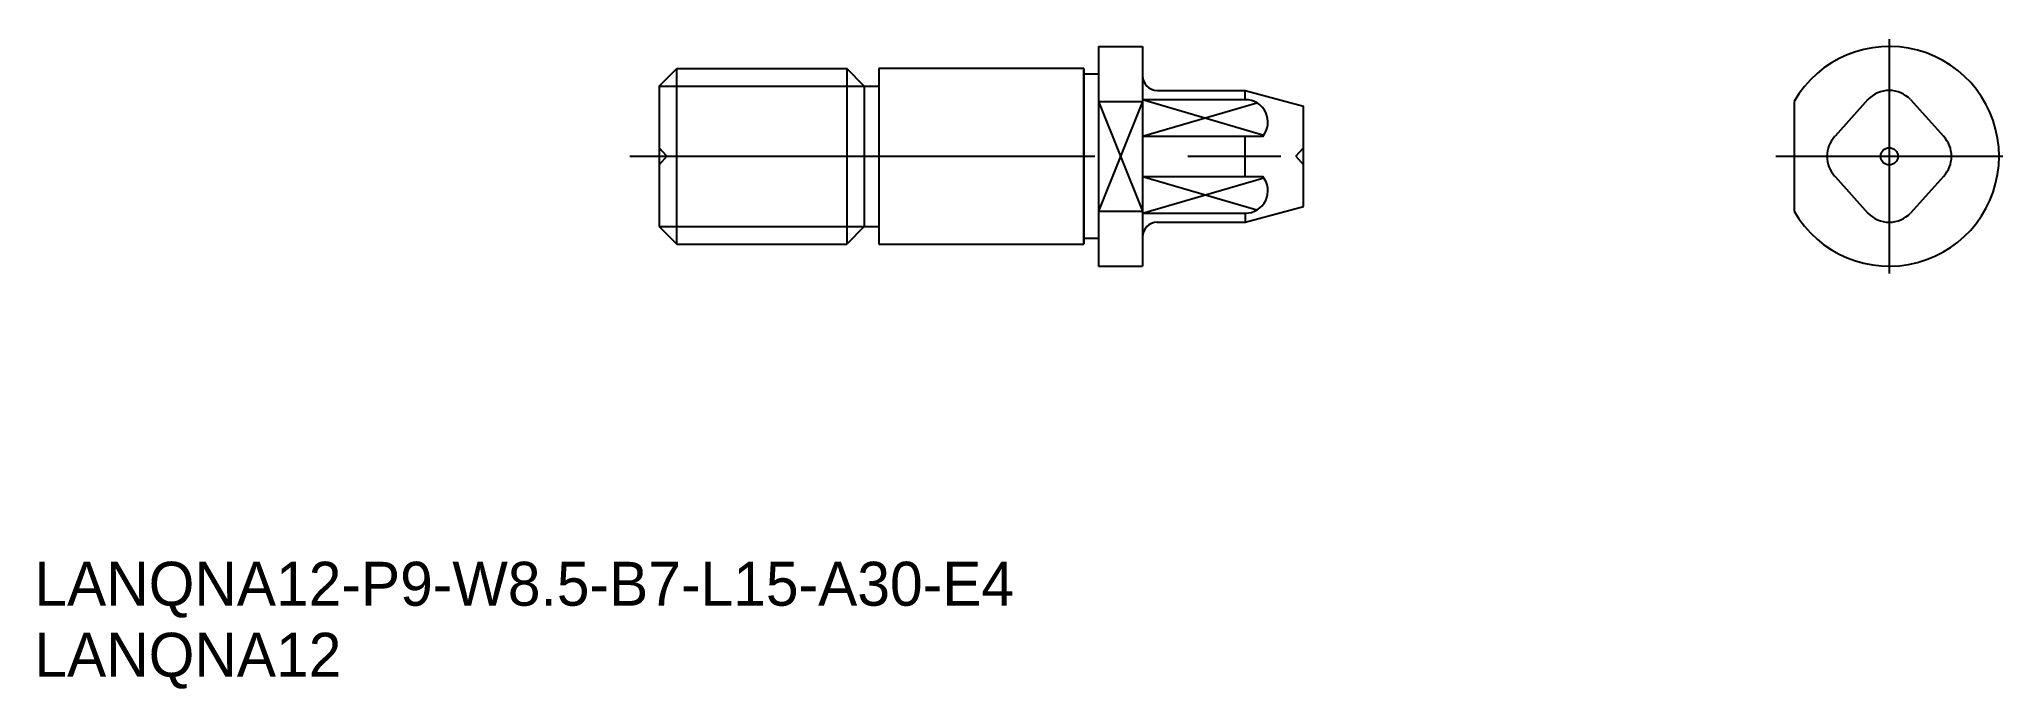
# Model space of a CAD drawing. Extents: x 38 to 172, y 105 to 149.
import ezdxf

# ---------------------------------------------------------------- set-up
doc = ezdxf.new("R2010")
doc.units = 0
doc.linetypes.add('CENTER', pattern=[50.8, 31.75, -6.35, 6.35, -6.35])
doc.layers.get('0').update_dxf_attribs({"linetype": 'CONTINUOUS'})
doc.layers.add('CENTER', color=1, linetype='CENTER')

# ---------------------------------------------------------------- blocks, each defined once
blk = doc.blocks.new('*U2')
at = {"color": 7, "linetype": 'CONTINUOUS'}
blk.add_text('LANQNA12', height=3, dxfattribs=at).set_placement((37.25, 105.65))
blk = doc.blocks.new('*U3')
at = {"color": 7, "linetype": 'CONTINUOUS'}
blk.add_text('LANQNA12-P9-W8.5-B7-L15-A30-E4', height=3, dxfattribs=at).set_placement((37.25, 110.5))

msp = doc.modelspace()

# ---------------------------------------------------------------- linework, layer by layer
at = {"color": 7, "linetype": 'CONTINUOUS'}
for p, q in [((109.91, 148.69), (109.91, 133.69)), ((109.91, 148.69), (112.91, 148.69)), ((112.91, 148.69), (112.91, 133.69)), ((112.91, 148.68), (112.91, 148.68)), ((79.91, 145.99), (81.11, 147.19)), ((81.11, 135.19), (81.11, 147.19)), ((81.11, 147.19), (92.71, 147.19)), ((92.71, 147.19), (92.71, 135.19)), ((93.91, 145.99), (92.71, 147.19)), ((108.91, 147.19), (94.91, 147.19)), ((94.91, 147.19), (94.91, 135.19)), ((108.91, 147.19), (108.91, 135.19)), ((108.91, 135.19), (108.91, 147.19)), ((109.91, 146.79), (108.91, 146.79)), ((79.91, 145.99), (79.91, 136.39)), ((93.91, 145.99), (94.91, 145.99)), ((93.91, 145.99), (93.91, 136.39)), ((109.91, 144.93), (112.91, 144.93)), ((113.91, 145.69), (119.91, 145.69)), ((119.91, 145.69), (123.91, 144.61)), ((157.39, 144.93), (157.39, 137.44)), ((162.44, 145.06), (160.19, 142.56)), ((165.34, 145.06), (167.59, 142.56)), ((123.91, 137.76), (123.91, 144.61)), ((160.19, 139.81), (162.44, 137.31)), ((167.59, 139.81), (165.34, 137.31)), ((109.91, 137.44), (112.91, 137.44)), ((119.91, 136.69), (123.91, 137.76)), ((79.91, 136.39), (81.11, 135.19)), ((93.91, 136.39), (92.71, 135.19)), ((93.91, 136.39), (94.91, 136.39)), ((108.91, 135.59), (109.91, 135.59)), ((112.91, 136.69), (112.91, 136.69)), ((113.91, 136.69), (119.91, 136.69)), ((81.11, 135.19), (92.71, 135.19)), ((94.91, 135.19), (108.91, 135.19)), ((109.91, 133.69), (112.91, 133.69))]:
    msp.add_line(p, q, dxfattribs=at)
at = {"color": 3, "linetype": 'CONTINUOUS'}
for p, q in [((79.91, 145.99), (93.91, 145.99)), ((109.91, 144.93), (112.91, 137.44)), ((112.91, 144.93), (109.91, 137.44)), ((112.91, 145.06), (121.18, 142.64)), ((112.91, 145.06), (119.91, 145.06)), ((112.91, 142.56), (120.72, 144.84)), ((119.91, 145.06), (119.91, 145.69)), ((112.91, 142.56), (121.12, 142.56)), ((119.91, 139.81), (119.91, 142.56)), ((80.44, 141.19), (79.91, 141.77)), ((80.44, 141.19), (79.91, 140.6)), ((123.38, 141.19), (123.91, 141.77)), ((123.38, 141.19), (123.91, 140.6)), ((112.91, 139.81), (120.72, 137.53)), ((112.91, 139.81), (121.12, 139.81)), ((112.91, 137.31), (121.18, 139.73)), ((112.91, 137.31), (119.91, 137.31)), ((119.91, 137.31), (119.91, 136.68)), ((79.91, 136.39), (93.91, 136.39))]:
    msp.add_line(p, q, dxfattribs=at)
at = {"color": 7, "linetype": 'CONTINUOUS'}
msp.add_circle((163.89, 141.19), 0.59, dxfattribs=at)
for centre, radius, start, end in [((163.89, 141.19), 7.5, 209.9264, 150.0736), ((113.91, 146.69), 1, 180, 270), ((163.89, 143.69), 2, 43.3634, 136.6366), ((161.64, 141.19), 2, 136.6366, 223.3634), ((166.14, 141.19), 2, 316.6366, 43.3634), ((163.89, 138.69), 2, 223.3634, 316.6366), ((113.91, 135.69), 1, 90, 180)]:
    msp.add_arc(centre, radius, start, end, dxfattribs=at)
at = {"color": 3, "linetype": 'CONTINUOUS'}
for centre, start, end in [((119.94, 143.53), 320.4373, 91.0478), ((119.94, 138.84), 268.9522, 39.5627)]:
    msp.add_arc(centre, 1.53, start, end, dxfattribs=at)
at = {"layer": 'CENTER', "color": 1, "linetype": 'CENTER'}
for p, q in [((163.89, 149.19), (163.89, 133.19)), ((77.91, 141.19), (125.91, 141.19)), ((156.14, 141.19), (171.64, 141.19))]:
    msp.add_line(p, q, dxfattribs=at)

# ---------------------------------------------------------------- block references
at = {"color": 7, "linetype": 'CONTINUOUS'}
for name in ['*U3', '*U2']:
    msp.add_blockref(name, (0, 0), dxfattribs=at)

doc.saveas('drawing.dxf')
